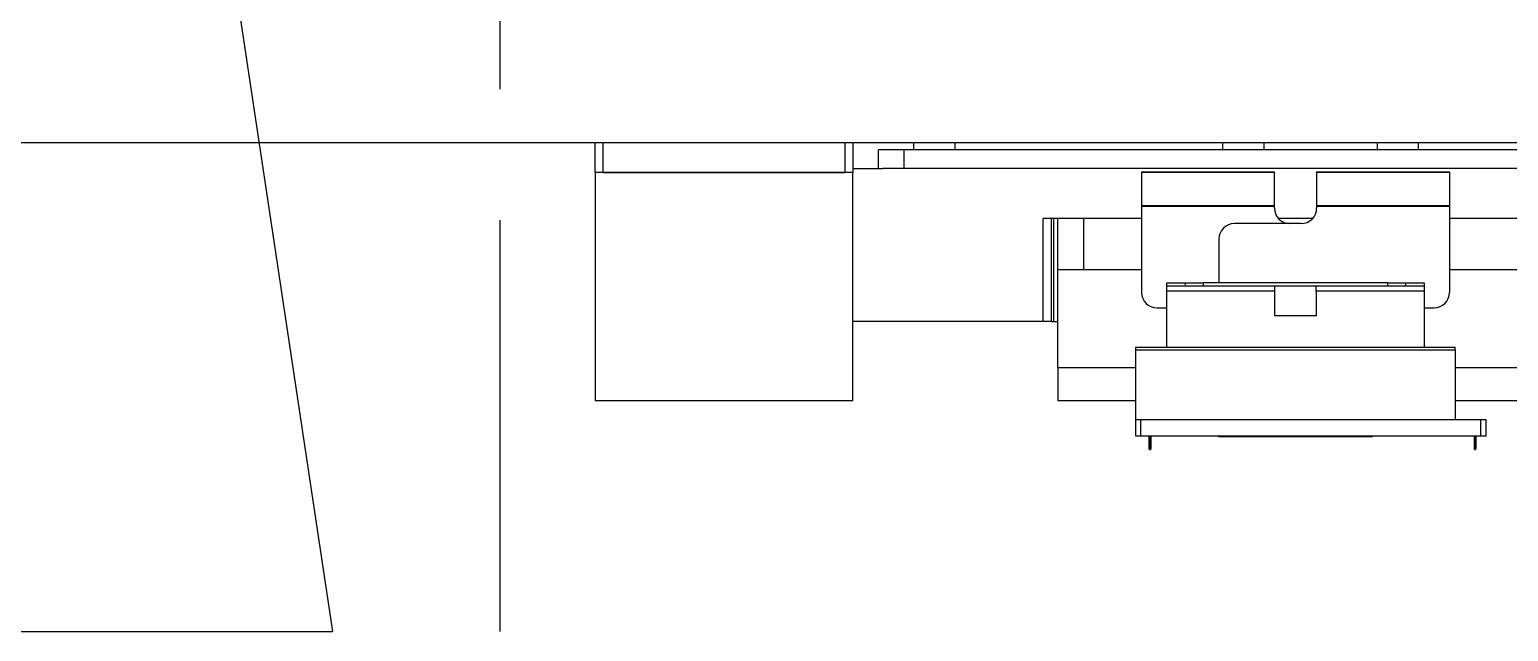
# Model space of a CAD drawing. Extents: x 500 to 100500, y -14500 to 21140.
# Drawn here: x 6457.2 to 6744.4, y 7996 to 8112.7 of the extents above; entities that cross this region are included whole.
import ezdxf

# ---------------------------------------------------------------- set-up
doc = ezdxf.new("R2010")
doc.units = 0
doc.linetypes.add('CENTER', pattern=[10.16, 6.35, -1.27, 1.27, -1.27])
doc.layers.get('0').update_dxf_attribs({"linetype": 'CONTINUOUS'})
doc.layers.add('Center', color=1, linetype='CENTER')

# ---------------------------------------------------------------- blocks, each defined once
blk = doc.blocks.new('KJVision F')
at = {"color": 2}
for p in [(8264.62, -71007.14, -10.47), (7970.62, -72337.14, -10.47)]:
    blk.add_line(p, (8464.62, -72337.14, -10.47), dxfattribs=at)
at = {"layer": 'Center', "ltscale": 20}
blk.add_line((8497.12, -70631.77, -10.47), (8497.12, -72337.14, -10.47), dxfattribs=at)
blk = doc.blocks.new('KJprobe Card F')
at = {"color": 6}
for p, q in [((30111.7, -77429.49, 43.99), (30438.7, -77429.49, 43.99)), ((30438.7, -77435.29, 43.99), (30438.7, -77429.49, 43.99)), ((30438.7, -77429.49, 43.99), (30440.2, -77429.49, 43.99)), ((30440.2, -77429.49, 43.99), (30440.2, -77435.29, 43.99)), ((30440.2, -77429.49, 43.99), (30487.2, -77429.49, 43.99)), ((30487.2, -77435.29, 43.99), (30487.2, -77429.49, 43.99)), ((30487.2, -77429.49, 43.99), (30488.7, -77429.49, 43.99)), ((30488.7, -77429.49, 43.99), (30918.7, -77429.49, 43.99)), ((30488.7, -77429.49, 43.99), (30488.7, -77435.29, 43.99)), ((30500.5, -77429.49, 43.99), (30500.5, -77430.89, 43.99)), ((30508.5, -77429.49, 43.99), (30508.5, -77430.89, 43.99)), ((30560.5, -77429.49, 43.99), (30560.5, -77430.89, 43.99)), ((30568.5, -77429.49, 43.99), (30568.5, -77430.89, 43.99)), ((30590.5, -77429.49, 43.99), (30590.5, -77430.89, 43.99)), ((30598.5, -77429.49, 43.99), (30598.5, -77430.89, 43.99)), ((30493.7, -77434.49, 43.99), (30493.7, -77430.89, 43.99)), ((30498.7, -77430.89, 43.99), (30493.7, -77430.89, 43.99)), ((30498.7, -77434.49, 43.99), (30498.7, -77430.89, 43.99)), ((31000.7, -77430.89, 43.99), (30498.7, -77430.89, 43.99)), ((30488.7, -77435.29, 43.99), (30438.7, -77435.29, 43.99)), ((30438.7, -77435.29, 43.99), (30438.7, -77479.49, 43.99)), ((30440.2, -77435.29, 43.99), (30487.2, -77435.29, 43.99)), ((30488.7, -77434.49, 43.99), (30494.55, -77434.49, 43.99)), ((30488.7, -77479.49, 43.99), (30488.7, -77435.29, 43.99)), ((30498.7, -77434.49, 43.99), (30494.55, -77434.49, 43.99)), ((31000.7, -77434.49, 43.99), (30498.7, -77434.49, 43.99)), ((30544.77, -77435.19, 43.99), (30544.77, -77435.29, 43.99)), ((30570.57, -77435.19, 43.99), (30544.77, -77435.19, 43.99)), ((30570.57, -77435.29, 43.99), (30544.77, -77435.29, 43.99)), ((30544.77, -77435.29, 43.99), (30544.77, -77435.3, 43.99)), ((30570.57, -77435.3, 43.99), (30544.77, -77435.3, 43.99)), ((30544.77, -77435.3, 43.99), (30544.77, -77441.76, 43.99)), ((30570.57, -77435.19, 43.99), (30570.57, -77435.29, 43.99)), ((30570.57, -77435.3, 43.99), (30570.57, -77435.29, 43.99)), ((30570.57, -77441.76, 43.99), (30570.57, -77435.3, 43.99)), ((30578.78, -77435.29, 43.99), (30578.78, -77435.19, 43.99)), ((30604.57, -77435.19, 43.99), (30578.78, -77435.19, 43.99)), ((30604.57, -77435.29, 43.99), (30578.78, -77435.29, 43.99)), ((30578.78, -77435.29, 43.99), (30578.78, -77435.3, 43.99)), ((30604.57, -77435.3, 43.99), (30578.78, -77435.3, 43.99)), ((30578.78, -77435.3, 43.99), (30578.78, -77441.76, 43.99)), ((30604.57, -77435.19, 43.99), (30604.57, -77435.29, 43.99)), ((30604.57, -77435.29, 43.99), (30604.57, -77435.3, 43.99)), ((30604.57, -77435.3, 43.99), (30604.57, -77441.76, 43.99)), ((30570.57, -77441.76, 43.99), (30544.77, -77441.76, 43.99)), ((30544.77, -77441.76, 43.99), (30544.77, -77441.86, 43.99)), ((30570.57, -77441.86, 43.99), (30544.77, -77441.86, 43.99)), ((30544.77, -77441.86, 43.99), (30544.77, -77458.54, 43.99)), ((30570.57, -77441.86, 43.99), (30570.57, -77441.76, 43.99)), ((30570.57, -77442.19, 43.99), (30570.57, -77441.86, 43.99)), ((30604.57, -77441.76, 43.99), (30578.78, -77441.76, 43.99)), ((30578.78, -77441.76, 43.99), (30578.78, -77441.86, 43.99)), ((30604.57, -77441.86, 43.99), (30578.78, -77441.86, 43.99)), ((30578.78, -77441.86, 43.99), (30578.78, -77442.19, 43.99)), ((30604.57, -77441.76, 43.99), (30604.57, -77441.86, 43.99)), ((30604.57, -77441.86, 43.99), (30604.57, -77458.54, 43.99)), ((30525.7, -77464.19, 43.99), (30525.7, -77444.19, 43.99)), ((30544.77, -77444.19, 43.99), (30525.7, -77444.19, 43.99)), ((30527.2, -77444.19, 43.99), (30527.2, -77464.19, 43.99)), ((30527.7, -77444.19, 43.99), (30527.7, -77464.19, 43.99)), ((30528.5, -77454.19, 43.99), (30528.5, -77444.19, 43.99)), ((30533.5, -77444.19, 43.99), (30533.5, -77454.19, 43.99)), ((30578.02, -77444.19, 43.99), (30571.33, -77444.19, 43.99)), ((30620.55, -77444.19, 43.99), (30604.57, -77444.19, 43.99)), ((30575.78, -77445.19, 43.99), (30562.8, -77445.19, 43.99)), ((30559.8, -77448.19, 43.99), (30559.8, -77456.69, 43.99)), ((30544.77, -77454.19, 43.99), (30528.5, -77454.19, 43.99)), ((30528.5, -77473.09, 43.99), (30528.5, -77454.19, 43.99)), ((30620.55, -77454.19, 43.99), (30604.57, -77454.19, 43.99)), ((30549.67, -77456.69, 43.99), (30553.27, -77456.69, 43.99)), ((30549.67, -77457.29, 43.99), (30549.67, -77456.69, 43.99)), ((30549.67, -77457.29, 43.99), (30570.67, -77457.29, 43.99)), ((30549.67, -77458.29, 43.99), (30549.67, -77457.29, 43.99)), ((30570.67, -77458.29, 43.99), (30549.67, -77458.29, 43.99)), ((30549.67, -77469.19, 43.99), (30549.67, -77458.29, 43.99)), ((30553.27, -77456.69, 43.99), (30556.77, -77456.69, 43.99)), ((30553.27, -77456.69, 43.99), (30553.27, -77457.29, 43.99)), ((30556.77, -77456.69, 43.99), (30556.77, -77457.29, 43.99)), ((30592.57, -77456.69, 43.99), (30556.77, -77456.69, 43.99)), ((30570.67, -77458.29, 43.99), (30570.67, -77457.29, 43.99)), ((30570.67, -77457.29, 43.99), (30578.67, -77457.29, 43.99)), ((30570.67, -77463.09, 43.99), (30570.67, -77458.29, 43.99)), ((30578.67, -77457.29, 43.99), (30599.67, -77457.29, 43.99)), ((30578.67, -77458.29, 43.99), (30578.67, -77457.29, 43.99)), ((30578.67, -77458.29, 43.99), (30578.67, -77463.09, 43.99)), ((30599.67, -77458.29, 43.99), (30578.67, -77458.29, 43.99)), ((30592.57, -77457.29, 43.99), (30592.57, -77456.69, 43.99)), ((30592.57, -77456.69, 43.99), (30596.07, -77456.69, 43.99)), ((30596.07, -77456.69, 43.99), (30599.67, -77456.69, 43.99)), ((30596.07, -77457.29, 43.99), (30596.07, -77456.69, 43.99)), ((30599.67, -77456.69, 43.99), (30599.67, -77457.29, 43.99)), ((30599.67, -77457.29, 43.99), (30599.67, -77458.29, 43.99)), ((30599.67, -77458.29, 43.99), (30599.67, -77469.19, 43.99)), ((30547.77, -77461.54, 43.99), (30549.67, -77461.54, 43.99)), ((30599.67, -77461.54, 43.99), (30601.57, -77461.54, 43.99)), ((30525.7, -77464.19, 43.99), (30488.7, -77464.19, 43.99)), ((30527.2, -77464.19, 43.99), (30525.7, -77464.19, 43.99)), ((30527.2, -77464.19, 43.99), (30527.7, -77464.19, 43.99)), ((30527.7, -77464.19, 43.99), (30528.5, -77464.19, 43.99)), ((30578.67, -77463.09, 43.99), (30570.67, -77463.09, 43.99)), ((30543.67, -77469.69, 43.99), (30543.67, -77469.19, 43.99)), ((30543.67, -77469.19, 43.99), (30549.67, -77469.19, 43.99)), ((30543.67, -77469.69, 43.99), (30605.67, -77469.69, 43.99)), ((30543.67, -77483.23, 43.99), (30543.67, -77469.69, 43.99)), ((30549.67, -77469.19, 43.99), (30599.67, -77469.19, 43.99)), ((30599.67, -77469.19, 43.99), (30605.67, -77469.19, 43.99)), ((30605.67, -77469.69, 43.99), (30605.67, -77469.19, 43.99)), ((30605.67, -77469.69, 43.99), (30605.67, -77483.23, 43.99)), ((30528.5, -77473.09, 43.99), (30543.67, -77473.09, 43.99)), ((30528.5, -77473.09, 43.99), (30528.5, -77479.49, 43.99)), ((30605.67, -77473.09, 43.99), (30625.45, -77473.09, 43.99)), ((30438.7, -77479.49, 43.99), (30488.7, -77479.49, 43.99)), ((30528.5, -77479.49, 43.99), (30543.67, -77479.49, 43.99)), ((30605.67, -77479.49, 43.99), (30625.45, -77479.49, 43.99)), ((30605.67, -77483.23, 43.99), (30543.67, -77483.23, 43.99)), ((30543.67, -77486.43, 43.99), (30543.67, -77483.23, 43.99)), ((30544.67, -77486.43, 43.99), (30544.67, -77483.23, 43.99)), ((30610.67, -77483.23, 43.99), (30544.67, -77483.23, 43.99)), ((30610.67, -77486.43, 43.99), (30610.67, -77483.23, 43.99)), ((30611.67, -77483.23, 43.99), (30610.67, -77483.23, 43.99)), ((30611.67, -77486.43, 43.99), (30611.67, -77483.23, 43.99)), ((30544.67, -77486.43, 43.99), (30543.67, -77486.43, 43.99)), ((30610.67, -77486.43, 43.99), (30544.67, -77486.43, 43.99)), ((30546.22, -77486.44, 43.99), (30546.22, -77486.43, 43.99)), ((30546.34, -77486.44, 43.99), (30546.22, -77486.44, 43.99)), ((30546.24, -77487.61, 43.99), (30546.24, -77486.44, 43.99)), ((30546.32, -77487.61, 43.99), (30546.24, -77487.61, 43.99)), ((30546.24, -77487.66, 43.99), (30546.24, -77487.61, 43.99)), ((30546.24, -77487.66, 43.99), (30546.32, -77487.66, 43.99)), ((30546.24, -77488.89, 43.99), (30546.24, -77487.66, 43.99)), ((30546.32, -77486.44, 43.99), (30546.32, -77487.61, 43.99)), ((30546.32, -77487.66, 43.99), (30546.32, -77487.61, 43.99)), ((30546.32, -77487.66, 43.99), (30546.32, -77488.89, 43.99)), ((30546.34, -77486.44, 43.99), (30546.34, -77486.43, 43.99)), ((30546.46, -77486.44, 43.99), (30546.46, -77486.43, 43.99)), ((30546.58, -77486.44, 43.99), (30546.46, -77486.44, 43.99)), ((30546.48, -77487.61, 43.99), (30546.48, -77486.44, 43.99)), ((30546.56, -77487.61, 43.99), (30546.48, -77487.61, 43.99)), ((30546.48, -77487.66, 43.99), (30546.48, -77487.61, 43.99)), ((30546.48, -77488.89, 43.99), (30546.48, -77487.66, 43.99)), ((30546.48, -77487.66, 43.99), (30546.56, -77487.66, 43.99)), ((30546.56, -77486.44, 43.99), (30546.56, -77487.61, 43.99)), ((30546.56, -77487.66, 43.99), (30546.56, -77487.61, 43.99)), ((30546.56, -77487.66, 43.99), (30546.56, -77488.89, 43.99)), ((30546.58, -77486.44, 43.99), (30546.58, -77486.43, 43.99)), ((30559.8, -77486.44, 43.99), (30559.8, -77486.43, 43.99)), ((30589.55, -77486.44, 43.99), (30559.8, -77486.44, 43.99)), ((30559.8, -77486.54, 43.99), (30559.8, -77486.44, 43.99)), ((30560.05, -77486.44, 43.99), (30559.8, -77486.44, 43.99)), ((30589.55, -77486.54, 43.99), (30559.8, -77486.54, 43.99)), ((30560.05, -77486.44, 43.99), (30560.05, -77486.43, 43.99)), ((30560.3, -77486.44, 43.99), (30560.3, -77486.43, 43.99)), ((30560.55, -77486.44, 43.99), (30560.3, -77486.44, 43.99)), ((30560.55, -77486.44, 43.99), (30560.55, -77486.43, 43.99)), ((30560.8, -77486.44, 43.99), (30560.8, -77486.43, 43.99)), ((30561.05, -77486.44, 43.99), (30560.8, -77486.44, 43.99)), ((30561.05, -77486.44, 43.99), (30561.05, -77486.43, 43.99)), ((30561.3, -77486.44, 43.99), (30561.3, -77486.43, 43.99)), ((30561.55, -77486.44, 43.99), (30561.3, -77486.44, 43.99)), ((30561.55, -77486.44, 43.99), (30561.55, -77486.43, 43.99)), ((30561.8, -77486.44, 43.99), (30561.8, -77486.43, 43.99)), ((30562.05, -77486.44, 43.99), (30561.8, -77486.44, 43.99)), ((30562.05, -77486.44, 43.99), (30562.05, -77486.43, 43.99)), ((30562.3, -77486.44, 43.99), (30562.3, -77486.43, 43.99)), ((30562.55, -77486.44, 43.99), (30562.3, -77486.44, 43.99)), ((30562.55, -77486.44, 43.99), (30562.55, -77486.43, 43.99)), ((30562.8, -77486.44, 43.99), (30562.8, -77486.43, 43.99)), ((30563.05, -77486.44, 43.99), (30562.8, -77486.44, 43.99)), ((30563.05, -77486.44, 43.99), (30563.05, -77486.43, 43.99)), ((30563.3, -77486.44, 43.99), (30563.3, -77486.43, 43.99)), ((30563.55, -77486.44, 43.99), (30563.3, -77486.44, 43.99)), ((30563.55, -77486.44, 43.99), (30563.55, -77486.43, 43.99)), ((30563.8, -77486.44, 43.99), (30563.8, -77486.43, 43.99)), ((30564.05, -77486.44, 43.99), (30563.8, -77486.44, 43.99)), ((30564.05, -77486.44, 43.99), (30564.05, -77486.43, 43.99)), ((30564.3, -77486.44, 43.99), (30564.3, -77486.43, 43.99)), ((30564.55, -77486.44, 43.99), (30564.3, -77486.44, 43.99)), ((30564.55, -77486.44, 43.99), (30564.55, -77486.43, 43.99)), ((30564.8, -77486.44, 43.99), (30564.8, -77486.43, 43.99)), ((30565.05, -77486.44, 43.99), (30564.8, -77486.44, 43.99)), ((30565.05, -77486.44, 43.99), (30565.05, -77486.43, 43.99)), ((30565.3, -77486.44, 43.99), (30565.3, -77486.43, 43.99)), ((30565.55, -77486.44, 43.99), (30565.3, -77486.44, 43.99)), ((30565.55, -77486.44, 43.99), (30565.55, -77486.43, 43.99)), ((30565.8, -77486.44, 43.99), (30565.8, -77486.43, 43.99)), ((30566.05, -77486.44, 43.99), (30565.8, -77486.44, 43.99)), ((30566.05, -77486.44, 43.99), (30566.05, -77486.43, 43.99)), ((30566.3, -77486.44, 43.99), (30566.3, -77486.43, 43.99)), ((30566.55, -77486.44, 43.99), (30566.3, -77486.44, 43.99)), ((30566.55, -77486.44, 43.99), (30566.55, -77486.43, 43.99)), ((30566.8, -77486.44, 43.99), (30566.8, -77486.43, 43.99)), ((30567.05, -77486.44, 43.99), (30566.8, -77486.44, 43.99)), ((30567.05, -77486.44, 43.99), (30567.05, -77486.43, 43.99)), ((30567.3, -77486.44, 43.99), (30567.3, -77486.43, 43.99)), ((30567.55, -77486.44, 43.99), (30567.3, -77486.44, 43.99)), ((30567.55, -77486.44, 43.99), (30567.55, -77486.43, 43.99)), ((30567.8, -77486.44, 43.99), (30567.8, -77486.43, 43.99)), ((30568.05, -77486.44, 43.99), (30567.8, -77486.44, 43.99)), ((30568.05, -77486.44, 43.99), (30568.05, -77486.43, 43.99)), ((30568.3, -77486.44, 43.99), (30568.3, -77486.43, 43.99)), ((30568.55, -77486.44, 43.99), (30568.3, -77486.44, 43.99)), ((30568.55, -77486.44, 43.99), (30568.55, -77486.43, 43.99)), ((30568.8, -77486.44, 43.99), (30568.8, -77486.43, 43.99)), ((30569.05, -77486.44, 43.99), (30568.8, -77486.44, 43.99)), ((30569.05, -77486.44, 43.99), (30569.05, -77486.43, 43.99)), ((30569.3, -77486.44, 43.99), (30569.3, -77486.43, 43.99)), ((30569.55, -77486.44, 43.99), (30569.3, -77486.44, 43.99)), ((30569.55, -77486.44, 43.99), (30569.55, -77486.43, 43.99)), ((30569.8, -77486.44, 43.99), (30569.8, -77486.43, 43.99)), ((30570.05, -77486.44, 43.99), (30569.8, -77486.44, 43.99)), ((30570.05, -77486.44, 43.99), (30570.05, -77486.43, 43.99)), ((30570.3, -77486.44, 43.99), (30570.3, -77486.43, 43.99)), ((30570.55, -77486.44, 43.99), (30570.3, -77486.44, 43.99)), ((30570.55, -77486.44, 43.99), (30570.55, -77486.43, 43.99)), ((30570.8, -77486.44, 43.99), (30570.8, -77486.43, 43.99)), ((30571.05, -77486.44, 43.99), (30570.8, -77486.44, 43.99)), ((30571.05, -77486.44, 43.99), (30571.05, -77486.43, 43.99)), ((30571.3, -77486.44, 43.99), (30571.3, -77486.43, 43.99)), ((30571.55, -77486.44, 43.99), (30571.3, -77486.44, 43.99)), ((30571.55, -77486.44, 43.99), (30571.55, -77486.43, 43.99)), ((30571.8, -77486.44, 43.99), (30571.8, -77486.43, 43.99)), ((30572.05, -77486.44, 43.99), (30571.8, -77486.44, 43.99)), ((30572.05, -77486.44, 43.99), (30572.05, -77486.43, 43.99)), ((30572.3, -77486.44, 43.99), (30572.3, -77486.43, 43.99)), ((30572.55, -77486.44, 43.99), (30572.3, -77486.44, 43.99)), ((30572.55, -77486.44, 43.99), (30572.55, -77486.43, 43.99)), ((30572.8, -77486.44, 43.99), (30572.8, -77486.43, 43.99)), ((30573.05, -77486.44, 43.99), (30572.8, -77486.44, 43.99)), ((30573.05, -77486.44, 43.99), (30573.05, -77486.43, 43.99)), ((30573.3, -77486.44, 43.99), (30573.3, -77486.43, 43.99)), ((30573.55, -77486.44, 43.99), (30573.3, -77486.44, 43.99)), ((30573.55, -77486.44, 43.99), (30573.55, -77486.43, 43.99)), ((30573.8, -77486.44, 43.99), (30573.8, -77486.43, 43.99)), ((30574.05, -77486.44, 43.99), (30573.8, -77486.44, 43.99)), ((30574.05, -77486.44, 43.99), (30574.05, -77486.43, 43.99)), ((30574.3, -77486.44, 43.99), (30574.3, -77486.43, 43.99)), ((30574.55, -77486.44, 43.99), (30574.3, -77486.44, 43.99)), ((30574.55, -77486.44, 43.99), (30574.55, -77486.43, 43.99)), ((30574.8, -77486.44, 43.99), (30574.8, -77486.43, 43.99)), ((30575.05, -77486.44, 43.99), (30574.8, -77486.44, 43.99)), ((30575.05, -77486.44, 43.99), (30575.05, -77486.43, 43.99)), ((30575.3, -77486.44, 43.99), (30575.3, -77486.43, 43.99)), ((30575.55, -77486.44, 43.99), (30575.3, -77486.44, 43.99)), ((30575.55, -77486.44, 43.99), (30575.55, -77486.43, 43.99)), ((30575.8, -77486.44, 43.99), (30575.8, -77486.43, 43.99)), ((30576.05, -77486.44, 43.99), (30575.8, -77486.44, 43.99)), ((30576.05, -77486.44, 43.99), (30576.05, -77486.43, 43.99)), ((30576.3, -77486.44, 43.99), (30576.3, -77486.43, 43.99)), ((30576.55, -77486.44, 43.99), (30576.3, -77486.44, 43.99)), ((30576.55, -77486.44, 43.99), (30576.55, -77486.43, 43.99)), ((30576.8, -77486.44, 43.99), (30576.8, -77486.43, 43.99)), ((30577.05, -77486.44, 43.99), (30576.8, -77486.44, 43.99)), ((30577.05, -77486.44, 43.99), (30577.05, -77486.43, 43.99)), ((30577.3, -77486.44, 43.99), (30577.3, -77486.43, 43.99)), ((30577.55, -77486.44, 43.99), (30577.3, -77486.44, 43.99)), ((30577.55, -77486.44, 43.99), (30577.55, -77486.43, 43.99)), ((30577.8, -77486.44, 43.99), (30577.8, -77486.43, 43.99)), ((30578.05, -77486.44, 43.99), (30577.8, -77486.44, 43.99)), ((30578.05, -77486.44, 43.99), (30578.05, -77486.43, 43.99)), ((30578.3, -77486.44, 43.99), (30578.3, -77486.43, 43.99)), ((30578.55, -77486.44, 43.99), (30578.3, -77486.44, 43.99)), ((30578.55, -77486.44, 43.99), (30578.55, -77486.43, 43.99)), ((30578.8, -77486.44, 43.99), (30578.8, -77486.43, 43.99)), ((30579.05, -77486.44, 43.99), (30578.8, -77486.44, 43.99)), ((30579.05, -77486.44, 43.99), (30579.05, -77486.43, 43.99)), ((30579.3, -77486.44, 43.99), (30579.3, -77486.43, 43.99)), ((30579.55, -77486.44, 43.99), (30579.3, -77486.44, 43.99)), ((30579.55, -77486.44, 43.99), (30579.55, -77486.43, 43.99)), ((30579.8, -77486.44, 43.99), (30579.8, -77486.43, 43.99)), ((30580.05, -77486.44, 43.99), (30579.8, -77486.44, 43.99)), ((30580.05, -77486.44, 43.99), (30580.05, -77486.43, 43.99)), ((30580.3, -77486.44, 43.99), (30580.3, -77486.43, 43.99)), ((30580.55, -77486.44, 43.99), (30580.3, -77486.44, 43.99)), ((30580.55, -77486.44, 43.99), (30580.55, -77486.43, 43.99)), ((30580.8, -77486.44, 43.99), (30580.8, -77486.43, 43.99)), ((30581.05, -77486.44, 43.99), (30580.8, -77486.44, 43.99)), ((30581.05, -77486.44, 43.99), (30581.05, -77486.43, 43.99)), ((30581.3, -77486.44, 43.99), (30581.3, -77486.43, 43.99)), ((30581.55, -77486.44, 43.99), (30581.3, -77486.44, 43.99)), ((30581.55, -77486.44, 43.99), (30581.55, -77486.43, 43.99)), ((30581.8, -77486.44, 43.99), (30581.8, -77486.43, 43.99)), ((30582.05, -77486.44, 43.99), (30581.8, -77486.44, 43.99)), ((30582.05, -77486.44, 43.99), (30582.05, -77486.43, 43.99)), ((30582.3, -77486.44, 43.99), (30582.3, -77486.43, 43.99)), ((30582.55, -77486.44, 43.99), (30582.3, -77486.44, 43.99)), ((30582.55, -77486.44, 43.99), (30582.55, -77486.43, 43.99)), ((30582.8, -77486.44, 43.99), (30582.8, -77486.43, 43.99)), ((30583.05, -77486.44, 43.99), (30582.8, -77486.44, 43.99)), ((30583.05, -77486.44, 43.99), (30583.05, -77486.43, 43.99)), ((30583.3, -77486.44, 43.99), (30583.3, -77486.43, 43.99)), ((30583.55, -77486.44, 43.99), (30583.3, -77486.44, 43.99)), ((30583.55, -77486.44, 43.99), (30583.55, -77486.43, 43.99)), ((30583.8, -77486.44, 43.99), (30583.8, -77486.43, 43.99)), ((30584.05, -77486.44, 43.99), (30583.8, -77486.44, 43.99)), ((30584.05, -77486.44, 43.99), (30584.05, -77486.43, 43.99)), ((30584.3, -77486.44, 43.99), (30584.3, -77486.43, 43.99)), ((30584.55, -77486.44, 43.99), (30584.3, -77486.44, 43.99)), ((30584.55, -77486.44, 43.99), (30584.55, -77486.43, 43.99)), ((30584.8, -77486.44, 43.99), (30584.8, -77486.43, 43.99)), ((30585.05, -77486.44, 43.99), (30584.8, -77486.44, 43.99)), ((30585.05, -77486.44, 43.99), (30585.05, -77486.43, 43.99)), ((30585.3, -77486.44, 43.99), (30585.3, -77486.43, 43.99)), ((30585.55, -77486.44, 43.99), (30585.3, -77486.44, 43.99)), ((30585.55, -77486.44, 43.99), (30585.55, -77486.43, 43.99)), ((30585.8, -77486.44, 43.99), (30585.8, -77486.43, 43.99)), ((30586.05, -77486.44, 43.99), (30585.8, -77486.44, 43.99)), ((30586.05, -77486.44, 43.99), (30586.05, -77486.43, 43.99)), ((30586.3, -77486.44, 43.99), (30586.3, -77486.43, 43.99)), ((30586.55, -77486.44, 43.99), (30586.3, -77486.44, 43.99)), ((30586.55, -77486.44, 43.99), (30586.55, -77486.43, 43.99)), ((30586.8, -77486.44, 43.99), (30586.8, -77486.43, 43.99)), ((30587.05, -77486.44, 43.99), (30586.8, -77486.44, 43.99)), ((30587.05, -77486.44, 43.99), (30587.05, -77486.43, 43.99)), ((30587.3, -77486.44, 43.99), (30587.3, -77486.43, 43.99)), ((30587.55, -77486.44, 43.99), (30587.3, -77486.44, 43.99)), ((30587.55, -77486.44, 43.99), (30587.55, -77486.43, 43.99)), ((30587.8, -77486.44, 43.99), (30587.8, -77486.43, 43.99)), ((30588.05, -77486.44, 43.99), (30587.8, -77486.44, 43.99)), ((30588.05, -77486.44, 43.99), (30588.05, -77486.43, 43.99)), ((30588.3, -77486.44, 43.99), (30588.3, -77486.43, 43.99)), ((30588.55, -77486.44, 43.99), (30588.3, -77486.44, 43.99)), ((30588.55, -77486.44, 43.99), (30588.55, -77486.43, 43.99)), ((30588.8, -77486.44, 43.99), (30588.8, -77486.43, 43.99)), ((30589.05, -77486.44, 43.99), (30588.8, -77486.44, 43.99)), ((30589.05, -77486.44, 43.99), (30589.05, -77486.43, 43.99)), ((30589.3, -77486.44, 43.99), (30589.3, -77486.43, 43.99)), ((30589.55, -77486.44, 43.99), (30589.3, -77486.44, 43.99)), ((30589.55, -77486.44, 43.99), (30589.55, -77486.43, 43.99)), ((30589.55, -77486.44, 43.99), (30589.55, -77486.54, 43.99)), ((30609.38, -77486.44, 43.99), (30609.38, -77486.43, 43.99)), ((30609.5, -77486.44, 43.99), (30609.38, -77486.44, 43.99)), ((30609.4, -77487.61, 43.99), (30609.4, -77486.44, 43.99)), ((30609.48, -77487.61, 43.99), (30609.4, -77487.61, 43.99)), ((30609.4, -77487.66, 43.99), (30609.4, -77487.61, 43.99)), ((30609.4, -77487.66, 43.99), (30609.48, -77487.66, 43.99)), ((30609.4, -77488.89, 43.99), (30609.4, -77487.66, 43.99)), ((30609.48, -77486.44, 43.99), (30609.48, -77487.61, 43.99)), ((30609.48, -77487.66, 43.99), (30609.48, -77487.61, 43.99)), ((30609.48, -77487.66, 43.99), (30609.48, -77488.89, 43.99)), ((30609.5, -77486.44, 43.99), (30609.5, -77486.43, 43.99)), ((30609.62, -77486.44, 43.99), (30609.62, -77486.43, 43.99)), ((30609.74, -77486.44, 43.99), (30609.62, -77486.44, 43.99)), ((30609.64, -77487.61, 43.99), (30609.64, -77486.44, 43.99)), ((30609.72, -77487.61, 43.99), (30609.64, -77487.61, 43.99)), ((30609.64, -77487.66, 43.99), (30609.64, -77487.61, 43.99)), ((30609.64, -77488.89, 43.99), (30609.64, -77487.66, 43.99)), ((30609.64, -77487.66, 43.99), (30609.72, -77487.66, 43.99)), ((30609.72, -77486.44, 43.99), (30609.72, -77487.61, 43.99)), ((30609.72, -77487.66, 43.99), (30609.72, -77487.61, 43.99)), ((30609.72, -77487.66, 43.99), (30609.72, -77488.89, 43.99)), ((30609.74, -77486.44, 43.99), (30609.74, -77486.43, 43.99)), ((30611.67, -77486.43, 43.99), (30610.67, -77486.43, 43.99)), ((30546.32, -77488.89, 43.99), (30546.24, -77488.89, 43.99)), ((30546.24, -77488.9, 43.99), (30546.24, -77488.89, 43.99)), ((30546.24, -77488.9, 43.99), (30546.32, -77488.9, 43.99)), ((30546.24, -77488.98, 43.99), (30546.24, -77488.9, 43.99)), ((30546.32, -77488.98, 43.99), (30546.24, -77488.98, 43.99)), ((30546.24, -77488.99, 43.99), (30546.24, -77488.98, 43.99)), ((30546.24, -77488.99, 43.99), (30546.32, -77488.99, 43.99)), ((30546.24, -77488.99, 43.99), (30546.32, -77488.99, 43.99)), ((30546.24, -77488.99, 43.99), (30546.24, -77488.99, 43.99)), ((30546.32, -77488.9, 43.99), (30546.32, -77488.89, 43.99)), ((30546.32, -77488.98, 43.99), (30546.32, -77488.9, 43.99)), ((30546.32, -77488.99, 43.99), (30546.32, -77488.98, 43.99)), ((30546.32, -77488.99, 43.99), (30546.32, -77488.99, 43.99)), ((30546.56, -77488.89, 43.99), (30546.48, -77488.89, 43.99)), ((30546.48, -77488.9, 43.99), (30546.48, -77488.89, 43.99)), ((30546.48, -77488.9, 43.99), (30546.56, -77488.9, 43.99)), ((30546.48, -77488.98, 43.99), (30546.48, -77488.9, 43.99)), ((30546.56, -77488.98, 43.99), (30546.48, -77488.98, 43.99)), ((30546.48, -77488.99, 43.99), (30546.48, -77488.98, 43.99)), ((30546.48, -77488.99, 43.99), (30546.56, -77488.99, 43.99)), ((30546.48, -77488.99, 43.99), (30546.56, -77488.99, 43.99)), ((30546.48, -77488.99, 43.99), (30546.48, -77488.99, 43.99)), ((30546.56, -77488.9, 43.99), (30546.56, -77488.89, 43.99)), ((30546.56, -77488.98, 43.99), (30546.56, -77488.9, 43.99)), ((30546.56, -77488.99, 43.99), (30546.56, -77488.98, 43.99)), ((30546.56, -77488.99, 43.99), (30546.56, -77488.99, 43.99)), ((30609.48, -77488.89, 43.99), (30609.4, -77488.89, 43.99)), ((30609.4, -77488.9, 43.99), (30609.4, -77488.89, 43.99)), ((30609.4, -77488.9, 43.99), (30609.48, -77488.9, 43.99)), ((30609.4, -77488.98, 43.99), (30609.4, -77488.9, 43.99)), ((30609.48, -77488.98, 43.99), (30609.4, -77488.98, 43.99)), ((30609.4, -77488.99, 43.99), (30609.4, -77488.98, 43.99)), ((30609.4, -77488.99, 43.99), (30609.48, -77488.99, 43.99)), ((30609.4, -77488.99, 43.99), (30609.48, -77488.99, 43.99)), ((30609.4, -77488.99, 43.99), (30609.4, -77488.99, 43.99)), ((30609.48, -77488.9, 43.99), (30609.48, -77488.89, 43.99)), ((30609.48, -77488.98, 43.99), (30609.48, -77488.9, 43.99)), ((30609.48, -77488.99, 43.99), (30609.48, -77488.98, 43.99)), ((30609.48, -77488.99, 43.99), (30609.48, -77488.99, 43.99)), ((30609.72, -77488.89, 43.99), (30609.64, -77488.89, 43.99)), ((30609.64, -77488.9, 43.99), (30609.64, -77488.89, 43.99)), ((30609.64, -77488.9, 43.99), (30609.72, -77488.9, 43.99)), ((30609.64, -77488.98, 43.99), (30609.64, -77488.9, 43.99)), ((30609.72, -77488.98, 43.99), (30609.64, -77488.98, 43.99)), ((30609.64, -77488.99, 43.99), (30609.64, -77488.98, 43.99)), ((30609.64, -77488.99, 43.99), (30609.72, -77488.99, 43.99)), ((30609.64, -77488.99, 43.99), (30609.72, -77488.99, 43.99)), ((30609.64, -77488.99, 43.99), (30609.64, -77488.99, 43.99)), ((30609.72, -77488.9, 43.99), (30609.72, -77488.89, 43.99)), ((30609.72, -77488.98, 43.99), (30609.72, -77488.9, 43.99)), ((30609.72, -77488.99, 43.99), (30609.72, -77488.98, 43.99)), ((30609.72, -77488.99, 43.99), (30609.72, -77488.99, 43.99))]:
    blk.add_line(p, q, dxfattribs=at)
for centre, start, end in [((30573.57, -77442.19, 43.99), 180, 270), ((30575.78, -77442.19, 43.99), 270, 0), ((30562.8, -77448.19, 43.99), 90, 180), ((30547.77, -77458.54, 43.99), 180, 270), ((30601.57, -77458.54, 43.99), 270, 0)]:
    blk.add_arc(centre, 3, start, end, dxfattribs=at)

msp = doc.modelspace()

# ---------------------------------------------------------------- block references
for name, p in [('KJVision F', (-1948.54, 80333.1)), ('KJprobe Card F', (-23871.61, 85520.25, -119.8))]:
    msp.add_blockref(name, p)

doc.saveas('drawing.dxf')
